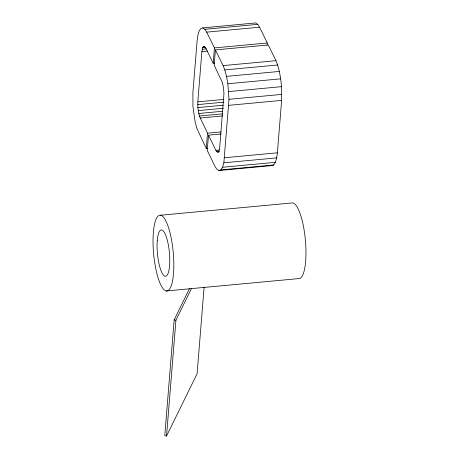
<?xml version="1.0" encoding="UTF-8"?>
<svg xmlns="http://www.w3.org/2000/svg" width="459" height="459" viewBox="0 0 459 459"><rect width="100%" height="100%" fill="white"/><g stroke="black" fill="none" stroke-linecap="round" stroke-linejoin="round"><path stroke-width="0.69" d="M207.692 148.366L206.28 148.498L207.525 133.179L199.338 116.012L197.829 107.595L197.806 101.841L201.88 51.586L202.694 47.529L203.354 46.508L204.123 46.261L205.781 48.115L213.194 63.244L214.6 63.112M218.886 170.541L220.865 169.905L222.558 167.265L223.854 162.802L229.001 99.316L227.848 83.767L226.517 76.372L224.795 69.911L223.103 65.608L215.403 49.899L268.257 44.965L275.957 60.68L277.649 64.983L279.37 71.438L280.701 78.833L281.551 86.659L281.637 100.389L277.385 152.807L276.708 157.873L275.417 162.331L273.719 164.97L271.739 165.607L218.886 170.541L216.751 169.124L214.95 166.296L207.25 150.489L208.495 135.164L221.175 133.982M189.596 288.395L174.156 319.86L164.77 435.7L166.537 436.05L197.095 373.764L204.123 287.059M166.537 436.05L175.923 320.21L191.363 288.745M213.194 63.244L214.433 47.92L206.705 32.141L204.892 29.296L202.763 27.884L200.778 28.515L199.086 31.155L197.795 35.618L197.112 40.679L192.878 92.947L192.964 106.677L195.144 121.893L196.877 128.4L206.28 148.498M215.403 49.899L214.164 65.224L222.317 82.259L223.504 87.635L223.952 93.67L219.763 146.84L218.949 150.891L218.295 151.918L217.526 152.164L215.885 150.34L208.495 135.164M267.121 45.074L267.287 42.985L259.559 27.207L257.751 24.361L255.617 22.95L202.763 27.884M204.892 29.296L257.751 24.361M206.705 32.141L259.559 27.207M203.354 46.508L204.76 46.376M202.694 47.529L205.512 47.266M214.433 47.92L267.287 42.985M202.195 49.262L206.424 48.866M201.88 51.586L207.52 51.058M223.103 65.608L275.957 60.68M224.795 69.911L277.649 64.983M226.517 76.372L279.37 71.438M227.848 83.767L280.701 78.833M228.691 91.593L281.551 86.659M197.806 101.841L223.883 99.408M229.001 99.316L281.855 94.382M197.709 104.595L223.785 102.162M197.829 107.595L223.194 105.226M228.783 105.323L281.637 100.389M198.156 110.63L223.527 108.267M198.672 113.505L222.632 111.267M199.338 116.012L222.598 113.838M200.135 118.015L222.69 115.909M207.525 133.179L220.911 131.928M215.885 150.34L219.408 150.013M216.694 151.613L219.517 151.35M217.526 152.164L218.932 152.032M224.531 157.741L277.385 152.807M223.854 162.802L276.708 157.873M222.558 167.265L275.417 162.331M220.865 169.905L273.719 164.97M160.627 215.225L292.767 202.889A38.068 9.828 84.7 0 1 305.591 242.656A38.068 9.828 84.7 0 1 298.373 278.63L166.233 290.966A38.068 9.828 84.7 0 1 153.352 232.518A38.068 9.828 84.7 0 1 170.708 235.8A38.068 9.828 84.7 0 1 166.233 290.966M174.156 319.86L175.923 320.21M157.271 240.522A23.26 6.007 84.7 0 0 165.142 276.232A23.26 6.007 84.7 0 0 167.874 242.53A23.26 6.007 84.7 0 0 157.271 240.522"/></g></svg>
